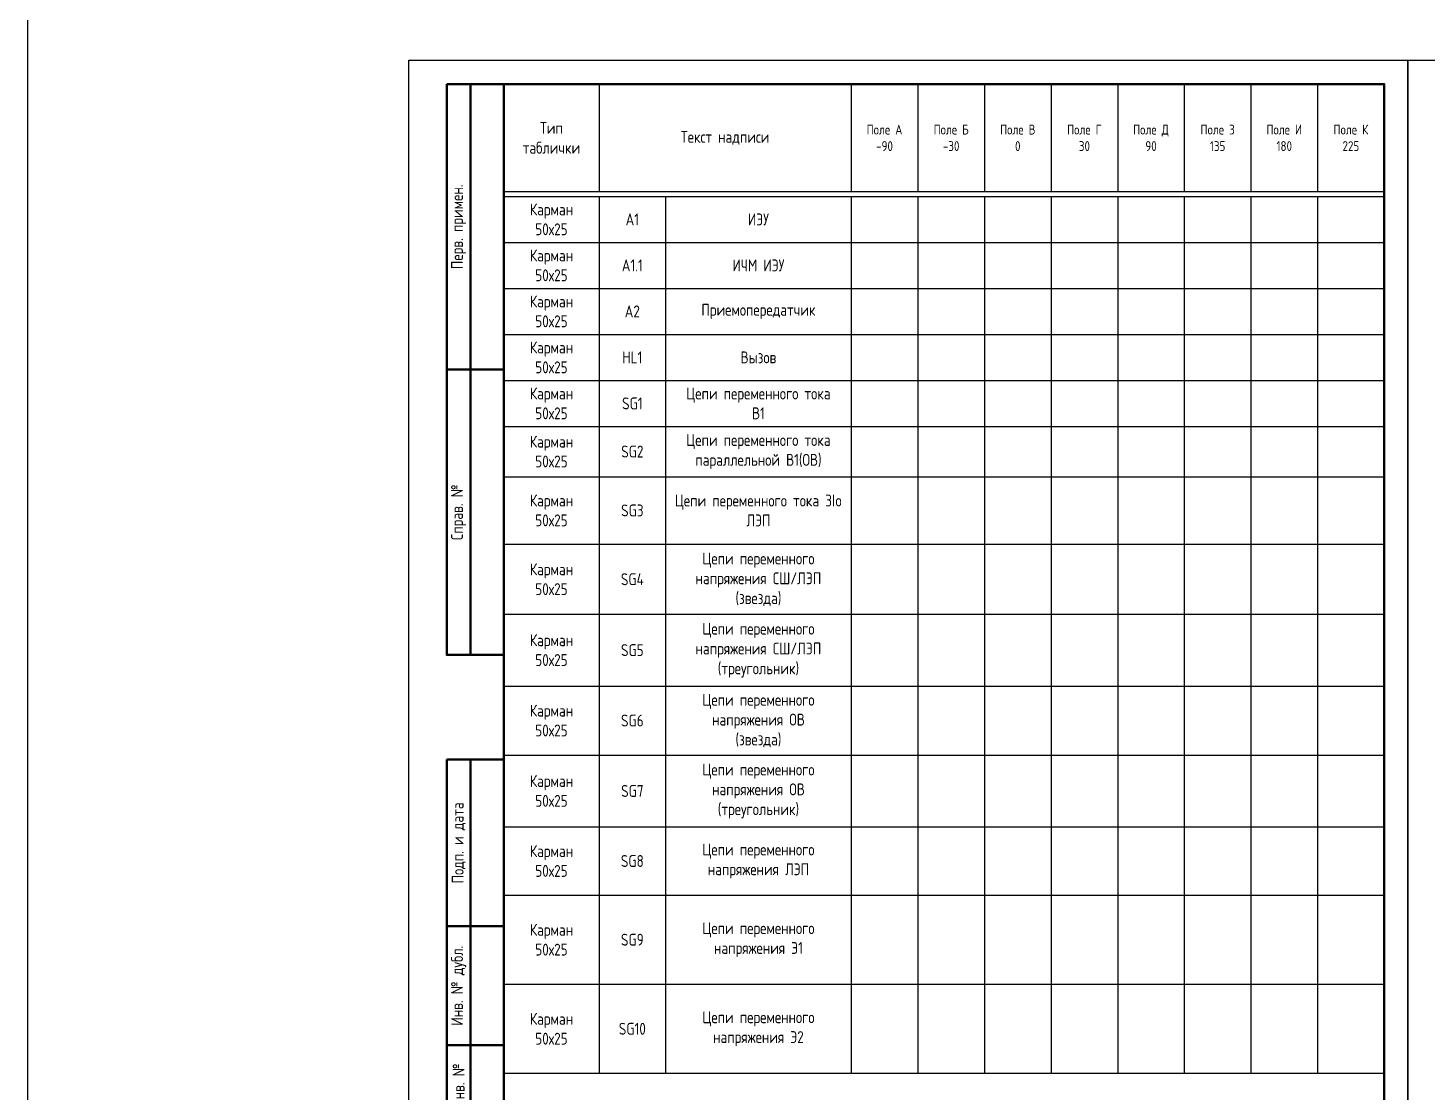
# Model space of a CAD drawing. Header units: millimetres. Extents: x -920 to 3495, y -90 to 589.
# Drawn here: x -920 to -626, y 80.1 to 303.8 of the extents above; entities that cross this region are included whole.
import ezdxf

# ---------------------------------------------------------------- set-up
doc = ezdxf.new("R2010")
doc.units = ezdxf.units.MM
doc.styles.add('Gost_type_A', font='GOST_0.TTF')

# ---------------------------------------------------------------- blocks, each defined once
blk = doc.blocks.new('Формат_А4')
blk.add_lwpolyline([(0, 297), (0, 0), (-210, 0), (-210, 297)], close=True)
at = {"lineweight": 50}
blk.add_lwpolyline([(-190, 292), (-5, 292), (-5, 5), (-190, 5)], close=True, dxfattribs=at)
blk = doc.blocks.new('Штамп левый верхний')
at = {"lineweight": 50}
for points in [[(-12, 0), (-7, 0), (-7, -60), (-12, -60)], [(-7, 0), (0, 0), (0, -60), (-7, -60)], [(-12, -60), (-7, -60), (-7, -120), (-12, -120)], [(-7, -60), (0, -60), (0, -120), (-7, -120)]]:
    blk.add_lwpolyline(points, close=True, dxfattribs=at)
at = {"char_height": 2.5, "width": 60, "attachment_point": 5, "rotation": 90, "style": 'Gost_type_A'}
for s, insert in [('Перв. примен.', (-9.5, -30)), ('Справ. №', (-9.5, -90))]:
    blk.add_mtext(s, dxfattribs=dict(at, insert=insert))
blk = doc.blocks.new('Штамп левый нижний')
at = {"lineweight": 50}
for points in [[(-12, 145), (-7, 145), (-7, 110), (-12, 110)], [(-7, 145), (0, 145), (0, 110), (-7, 110)], [(-12, 110), (-7, 110), (-7, 85), (-12, 85)], [(-7, 110), (0, 110), (0, 85), (-7, 85)], [(-12, 85), (-7, 85), (-7, 60), (-12, 60)], [(-7, 85), (0, 85), (0, 60), (-7, 60)], [(-12, 60), (-7, 60), (-7, 25), (-12, 25)], [(-7, 60), (0, 60), (0, 25), (-7, 25)], [(-12, 25), (-7, 25), (-7, 0), (-12, 0)], [(-7, 25), (0, 25), (0, 0), (-7, 0)]]:
    blk.add_lwpolyline(points, close=True, dxfattribs=at)
at = {"char_height": 2.5, "attachment_point": 5, "rotation": 90, "style": 'Gost_type_A'}
for s, insert, width in [('Подп. и дата', (-9.5, 127.5), 35), ('Инв. № дубл.', (-9.5, 97.5), 25), ('Взам. инв. №', (-9.5, 72.5), 25), ('Подп. и дата', (-9.5, 42.5), 35), ('Инв. N подл.', (-9.5, 12.5), 25)]:
    blk.add_mtext(s, dxfattribs=dict(at, insert=insert, width=width))
blk = doc.blocks.new('*T19')
at = {"color": 0, "linetype": 'ByBlock', "lineweight": -2, "transparency": 16777216}
for p, q in [((0, 0), (185, 0)), ((0, 0), (0, -207.92)), ((20, 0), (20, -22.61)), ((73, 0), (73, -22.61)), ((87, 0), (87, -22.61)), ((101, 0), (101, -22.61)), ((115, 0), (115, -22.61)), ((129, 0), (129, -22.61)), ((143, 0), (143, -22.61)), ((157, 0), (157, -22.61)), ((171, 0), (171, -22.61)), ((185, 0), (185, -207.92)), ((0, -22.61), (185, -22.61)), ((0, -23.61), (185, -23.61)), ((20, -23.61), (20, -207.92)), ((34, -23.61), (34, -207.92)), ((73, -23.61), (73, -207.92)), ((87, -23.61), (87, -207.92)), ((101, -23.61), (101, -207.92)), ((115, -23.61), (115, -207.92)), ((129, -23.61), (129, -207.92)), ((143, -23.61), (143, -207.92)), ((157, -23.61), (157, -207.92)), ((171, -23.61), (171, -207.92)), ((0, -33.28), (185, -33.28)), ((0, -42.95), (185, -42.95)), ((0, -52.62), (185, -52.62)), ((0, -62.29), (185, -62.29)), ((0, -71.96), (185, -71.96)), ((0, -82.52), (185, -82.52)), ((0, -96.71), (185, -96.71)), ((0, -111.45), (185, -111.45)), ((0, -126.52), (185, -126.52)), ((0, -141.05), (185, -141.05)), ((0, -156.12), (185, -156.12)), ((0, -170.49), (185, -170.49)), ((0, -189.2), (185, -189.2)), ((0, -207.92), (185, -207.92))]:
    blk.add_line(p, q, dxfattribs=at)
at = {"color": 0, "transparency": 16777216, "char_height": 2.5, "attachment_point": 5, "style": 'Gost_type_A'}
for s, insert, width in [('Тип таблички', (10, -11.3), 17), ('{\\H0.83333x;\\C256;Поле А \\P-90}', (80, -11.3), 11), ('{\\H0.83333x;\\C256;Поле Б\\P-30}', (94, -11.3), 11), ('{\\H0.83333x;\\C256;Поле В\\P0}', (108, -11.3), 11), ('{\\H0.83333x;\\C256;Поле Г\\P30}', (122, -11.3), 11), ('{\\H0.83333x;\\C256;Поле Д\\P90}', (136, -11.3), 11), ('{\\H0.83333x;\\C256;Поле З\\P135}', (150, -11.3), 11), ('{\\H0.83333x;\\C256;Поле И\\P180}', (164, -11.3), 11), ('{\\H0.83333x;\\C256;Поле К\\P225}', (178, -11.3), 11), ('Текст надписи', (46.5, -11.3), 50), ('Карман\\P50х25', (10, -28.44), 17), ('A1', (27, -28.44), 11), ('ИЭУ', (53.5, -28.44), 36), ('Карман\\P50х25', (10, -38.11), 17), ('A1.1', (27, -38.11), 11), ('ИЧМ ИЭУ', (53.5, -38.11), 36), ('Карман\\P50х25', (10, -47.78), 17), ('A2', (27, -47.78), 11), ('Приемопередатчик', (53.5, -47.78), 36), ('Карман\\P50х25', (10, -57.45), 17), ('HL1', (27, -57.45), 11), ('Вызов', (53.5, -57.45), 36), ('Карман\\P50х25', (10, -67.12), 17), ('Цепи переменного тока \\PВ1', (53.5, -67.12), 36), ('SG1', (27, -67.12), 11), ('Карман\\P50х25', (10, -77.24), 17), ('SG2', (27, -77.24), 11), ('Цепи переменного тока \\Pпараллельной В1(ОВ)', (53.5, -77.24), 36), ('Карман\\P50х25', (10, -89.62), 17), ('{\\C256;Цепи переменного тока 3Io \\PЛЭП}', (53.5, -89.62), 36), ('SG3', (27, -89.62), 11), ('{\\C256;Цепи переменного \\Pнапряжения СШ/ЛЭП\\P(звезда)}', (53.5, -104.08), 36), ('Карман\\P50х25', (10, -104.08), 17), ('SG4', (27, -104.08), 11), ('{\\C256;Цепи переменного \\Pнапряжения СШ/ЛЭП\\P(треугольник)}', (53.5, -118.98), 36), ('Карман\\P50х25', (10, -118.98), 17), ('SG5', (27, -118.98), 11), ('{\\C256;Цепи переменного \\Pнапряжения ОВ\\P(звезда)}', (53.5, -133.78), 36), ('Карман\\P50х25', (10, -133.78), 17), ('SG6', (27, -133.78), 11), ('{\\C256;Цепи переменного \\Pнапряжения ОВ\\P(треугольник)}', (53.5, -148.58), 36), ('Карман\\P50х25', (10, -148.58), 17), ('SG7', (27, -148.58), 11), ('Карман\\P50х25', (10, -163.3), 17), ('{\\C256;Цепи переменного напряжения ЛЭП}', (53.5, -163.3), 36), ('SG8', (27, -163.3), 11), ('{\\C256;Цепи переменного напряжения Э1}', (53.5, -179.84), 36), ('Карман\\P50х25', (10, -179.84), 17), ('SG9', (27, -179.84), 11), ('Карман\\P50х25', (10, -198.56), 17), ('{\\C256;Цепи переменного напряжения Э2}', (53.5, -198.56), 36), ('SG10', (27, -198.56), 11)]:
    blk.add_mtext(s, dxfattribs=dict(at, insert=insert, width=width))

msp = doc.modelspace()

# ---------------------------------------------------------------- linework, layer by layer
at = {"color": 94, "lineweight": 30}
msp.add_lwpolyline([(-920, 586), (3495, 589), (3495, -87), (-920, -90)], close=True, dxfattribs=at)

# ---------------------------------------------------------------- block references
at = {"color": 1}
for name, p in [('Формат_А4', (-630, 0)), ('Формат_А4', (-420, 0)), ('Штамп левый верхний', (-820, 292)), ('Штамп левый нижний', (-820, 5))]:
    msp.add_blockref(name, p, dxfattribs=at)
msp.add_blockref('*T19', (-820, 292))

doc.saveas('drawing.dxf')
